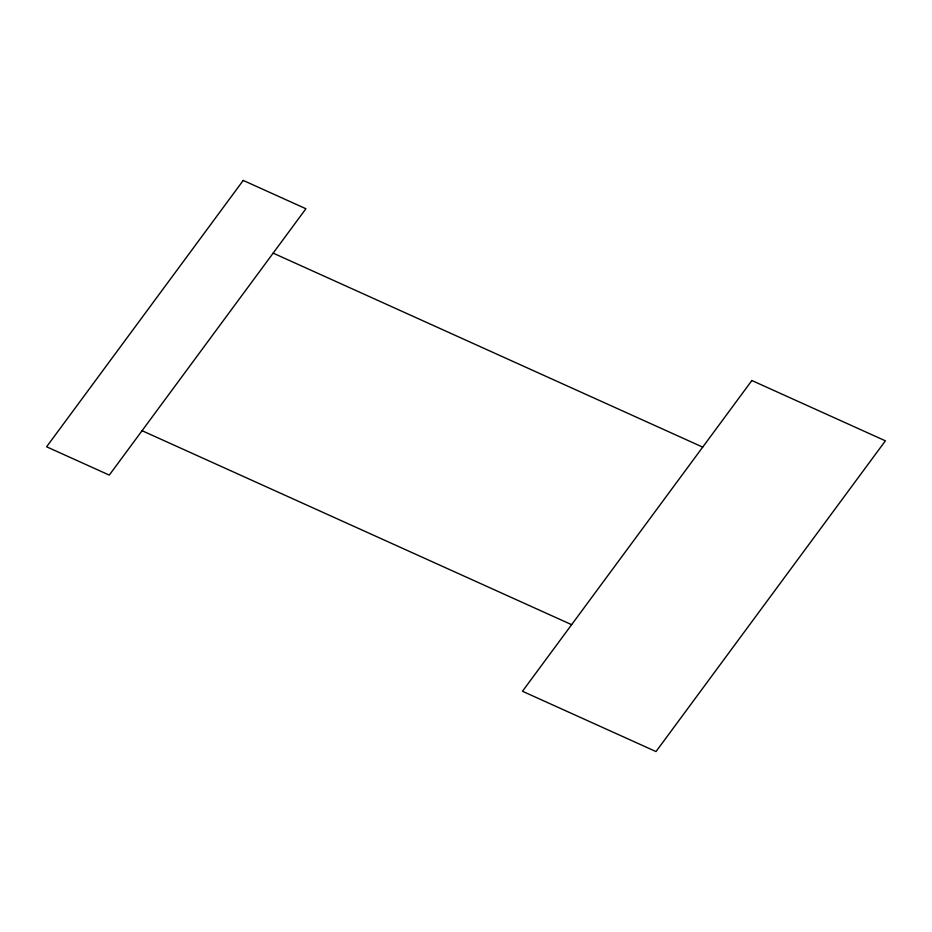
<?xml version="1.0" encoding="UTF-8"?>
<svg xmlns="http://www.w3.org/2000/svg" width="932" height="932" viewBox="0 0 932 932"><rect width="100%" height="100%" fill="white"/><g stroke="black" fill="none" stroke-linecap="round" stroke-linejoin="round"><path stroke-width="1.4" d="M273.146 253.131L702.705 447.115M142.06 430.7L571.631 624.673M243.229 180.435L46.6 446.789L109.289 475.099L305.917 208.745L243.229 180.435M751.868 380.524L522.468 691.264L656.012 751.565L885.4 440.824L751.868 380.524"/></g></svg>
